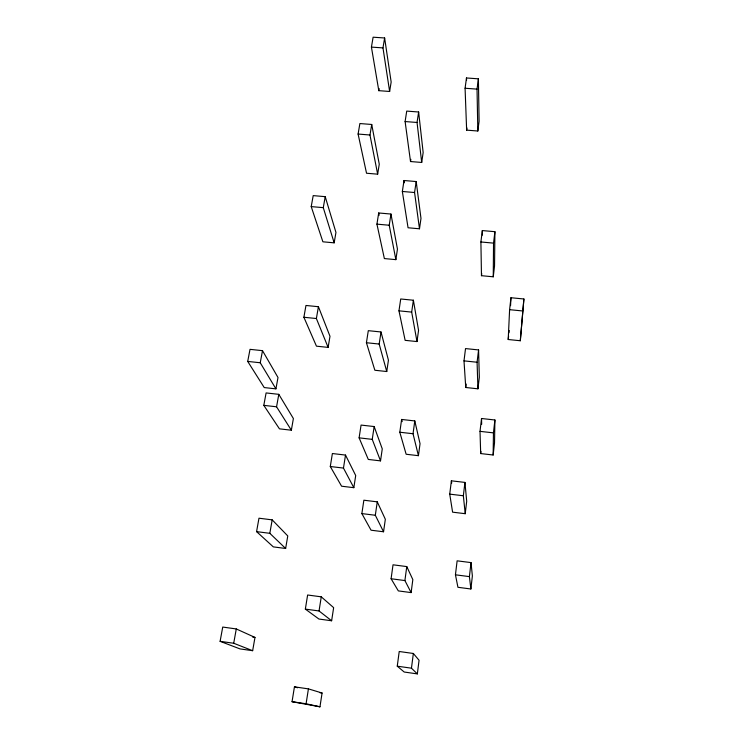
<?xml version="1.0" encoding="UTF-8"?>
<svg xmlns="http://www.w3.org/2000/svg" width="744" height="744" viewBox="0 0 744 744"><rect width="100%" height="100%" fill="white"/><g stroke="black" fill="none" stroke-linecap="round" stroke-linejoin="round"><path stroke-width="1.12" d="M493.253 276.805L493.542 243.121L494.918 231.691L482.326 230.575L480.903 241.977L481.47 275.689L493.253 276.805L494.537 266.026L494.918 231.691M493.151 455.002L493.449 432.869L494.909 419.988L481.535 418.5L480.019 431.353L480.68 453.57L493.151 455.002L494.518 442.959L494.909 419.988M508.208 339.515L509.603 309.681L510.951 297.73L523.897 298.986L520.307 340.752L508.208 339.515L508.58 336.149M510.561 305.654L510.951 297.73M520.307 340.752L523.897 298.986M508.961 332.782L509.212 330.531M470.878 588.988L472.375 575.958L471.026 562.604L457.123 560.827L455.44 574.805L457.941 587.295L470.878 588.988L469.408 576.619L471.026 562.604M480.68 453.57L480.94 451.385M465.223 513.704L463.345 495.764L464.944 482.419L451.385 480.81L449.729 494.128L452.594 512.16L465.223 513.704L466.702 501.251L464.944 482.419M477.936 388.814L479.322 377.264L478.578 349.931L465.53 348.583L463.996 360.868L465.753 387.503L477.936 388.814L477.081 362.235L478.578 349.931M465.753 387.503L466.181 384.043M481.47 275.689L481.731 273.541M417.338 673.897L419.067 660.272L413.348 653.474L399.221 651.502L397.259 666.178L404.206 672.027L417.338 673.897L411.451 668.186L397.259 666.178M477.825 131.009L479.089 121.235L478.401 78.827L466.488 77.971L465.084 88.248L466.637 130.135L477.825 131.009L477.034 89.122L478.401 78.827M411.451 668.186L413.348 653.474M411.125 592.596L412.836 579.604L406.773 566.584L393.027 564.808L391.093 578.748L398.328 590.903L411.125 592.596L404.903 580.562L406.773 566.584M466.637 130.135L466.925 127.968M418.426 455.681L420.044 443.703L414.789 420.937L401.621 419.449L399.807 432.227L406.14 454.249L418.426 455.681L413.032 433.733L414.789 420.937M416.984 341.561L418.556 330.41L413.385 300.232L400.718 298.986L398.97 310.834L405.136 340.343L416.984 341.561L411.683 312.099L413.385 300.232M383.551 531.774L385.336 519.266L377.264 501.847L363.863 500.21L361.863 513.592L371.061 530.202L383.551 531.774L375.32 515.257L377.264 501.847M419.486 228.789L420.983 218.411L416.194 181.545L404.011 180.513L402.346 191.478L408.056 227.766L419.486 228.789L414.566 192.519L416.194 181.545M421.699 162.452L423.159 152.52L418.63 112L406.726 111.089L405.108 121.551L410.521 161.541L421.699 162.452L417.049 122.472L418.63 112M380.519 460.88L382.267 448.892L374.158 426.554L361.072 425.075L359.11 437.853L368.299 459.439L380.519 460.88L372.242 439.36L374.158 426.554M386.75 371.526L388.433 360.189L381.012 331.973L368.299 330.671L366.42 342.724L374.855 370.252L386.75 371.526L379.18 344.044L381.012 331.973M395.864 259.647L397.454 249.082L390.953 214.049L378.696 212.97L376.929 224.139L384.369 258.568L395.864 259.647L389.224 225.246L390.953 214.049M410.521 161.541L410.855 159.337M331.629 620.775L333.647 607.653L321.269 596.837L307.625 594.995L305.347 609.104L318.925 619.036L331.629 620.775L319.046 610.964L305.347 609.104M319.967 706.8L322.078 693.017L308.425 688.879L294.438 686.842L292.048 701.704L319.967 706.8L306.082 703.778L292.048 701.704M353.837 487.683L355.706 475.537L345.514 455.077L332.382 453.533L330.289 466.516L341.589 486.204L353.837 487.683L343.468 468.078L345.514 455.077M319.046 610.964L321.269 596.837M306.082 703.778L308.425 688.879M377.654 174.17L379.263 164.201L371.721 124.471L359.882 123.55L358.097 134.05L366.532 173.24L377.654 174.17L369.973 134.999L371.721 124.471M389.633 91.466L391.158 82.026L384.629 37.981L373.116 37.2L371.423 47.105L378.798 90.666L389.633 91.466L382.974 47.895L384.629 37.981M378.798 90.666L379.142 88.573M328.123 347.392L329.983 336.279L318.423 306.714L305.97 305.468L303.887 317.26L316.46 346.174L328.123 347.392L316.377 318.525L318.423 306.714M285.64 548.477L287.77 535.94L272.183 519.87L258.977 518.205L256.568 531.625L273.318 546.886L285.64 548.477L269.821 533.318L256.568 531.625M334.168 242.842L335.953 232.444L325.221 196.667L313.205 195.616L311.215 206.6L322.887 241.8L334.168 242.842L323.277 207.66L325.221 196.667M252.653 650.702L254.978 637.422L236.285 628.95L222.735 627.053L220.103 641.328L240.033 648.908L252.653 650.702L233.709 643.253L220.103 641.328M291.35 430.209L293.387 418.537L278.805 394.339L266.101 392.934L263.804 405.359L279.456 428.842L291.35 430.209L276.563 406.791L278.805 394.339M269.821 533.318L272.183 519.87M275.931 388.861L277.996 377.506L262.511 350.666L250.021 349.345L247.706 361.417L264.232 387.568L275.931 388.861L260.242 362.765L262.511 350.666M233.709 643.253L236.285 628.95M371.423 47.105L382.974 47.895M465.084 88.248L477.034 89.122M405.108 121.551L417.049 122.472M358.097 134.05L369.973 134.999M402.346 191.478L414.566 192.519M311.215 206.6L323.277 207.66M376.929 224.139L389.224 225.246M480.903 241.977L493.542 243.121M509.603 309.681L522.595 310.955M398.97 310.834L411.683 312.099M303.887 317.26L316.377 318.525M366.42 342.724L379.18 344.044M463.996 360.868L477.081 362.235M247.706 361.417L260.242 362.765M263.804 405.359L276.563 406.791M480.019 431.353L493.449 432.869M399.807 432.227L413.032 433.733M359.11 437.853L372.242 439.36M330.289 466.516L343.468 468.078M449.729 494.128L463.345 495.764M361.863 513.592L375.32 515.257M455.44 574.805L469.408 576.619M391.093 578.748L404.903 580.562M252.69 637.106L254.978 637.422M319.92 692.701L322.078 693.017M294.438 686.842L297.591 687.763M401.621 419.449L402.206 421.625M378.696 212.97L379.17 215.23M404.011 180.513L404.345 182.754M451.385 480.81L451.71 483.033M466.488 77.971L466.562 80.259M481.535 418.5L481.675 424.266M482.326 230.575L482.391 235.15"/></g></svg>
